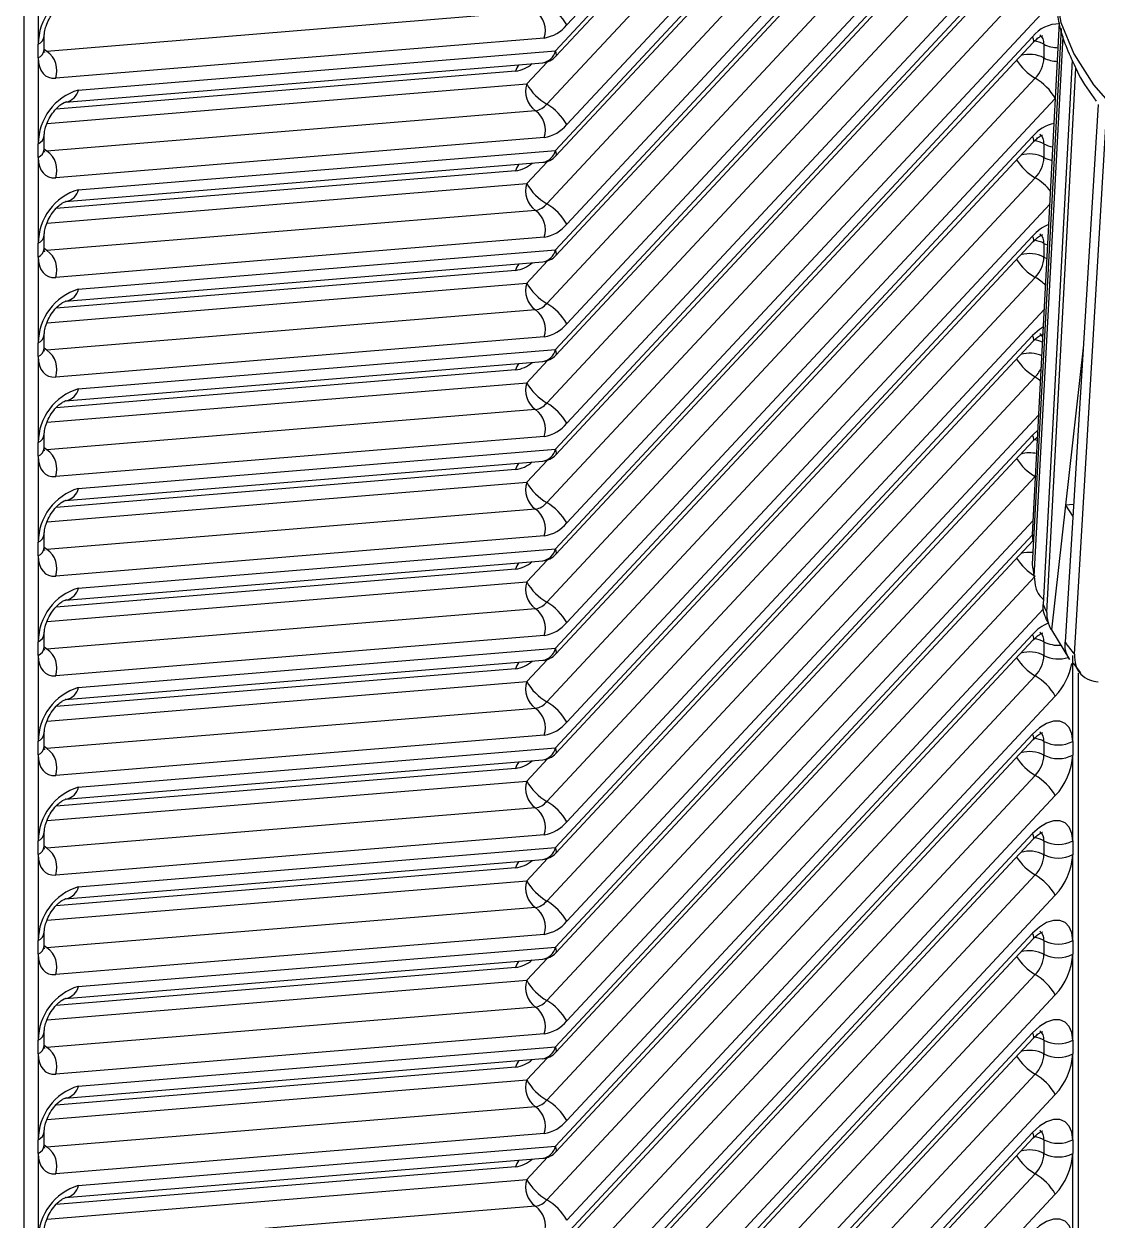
# Model space of a CAD drawing. Extents: x 75 to 2075, y 25 to 1460.
# Drawn here: x 1495.8 to 1561.8, y 977.1 to 1050.7 of the extents above; entities that cross this region are included whole.
import ezdxf

# ---------------------------------------------------------------- set-up
doc = ezdxf.new("R2010")
doc.units = 0
doc.header["$LTSCALE"] = 5
doc.linetypes.add('SLD-KATı', pattern=[0])
doc.layers.get('0').update_dxf_attribs({"linetype": 'CONTINUOUS'})

msp = doc.modelspace()

# ---------------------------------------------------------------- linework, layer by layer
at = {"color": 7, "linetype": 'SLD-KATı'}
for p, q in [((1495.762, 1144.369), (1495.762, 906.126)), ((1559.214, 1082.832), (1529.162, 1050.61)), ((1528.466, 1049.023), (1557.822, 1080.497)), ((1528.496, 1048.68), (1557.852, 1080.155)), ((1557.982, 1077.955), (1527.93, 1045.734)), ((1559.214, 1076.708), (1529.162, 1044.486)), ((1528.466, 1042.899), (1557.822, 1074.373)), ((1528.496, 1042.556), (1557.852, 1074.031)), ((1557.982, 1071.831), (1527.93, 1039.61)), ((1559.214, 1070.584), (1529.162, 1038.362)), ((1528.466, 1036.775), (1557.822, 1068.249)), ((1528.496, 1036.432), (1557.852, 1067.907)), ((1557.982, 1065.707), (1527.93, 1033.486)), ((1559.214, 1064.46), (1529.162, 1032.238)), ((1528.466, 1030.65), (1557.822, 1062.125)), ((1528.496, 1030.308), (1557.852, 1061.783)), ((1557.982, 1059.583), (1527.93, 1027.362)), ((1559.214, 1058.335), (1529.162, 1026.114)), ((1528.466, 1024.526), (1557.822, 1056.001)), ((1528.496, 1024.184), (1557.852, 1055.659)), ((1496.646, 1054.712), (1496.646, 1049.429)), ((1557.982, 1053.459), (1527.93, 1021.237)), ((1559.214, 1052.211), (1529.162, 1019.99)), ((1527.234, 1051.456), (1497.182, 1048.98)), ((1559.57, 1050.388), (1557.8, 1017.453)), ((1557.817, 1019.269), (1559.477, 1050.758)), ((1497.012, 1049.098), (1497.012, 1049.94)), ((1527.77, 1049.806), (1497.718, 1047.33)), ((1528.466, 1018.402), (1557.822, 1049.877)), ((1557.92, 1016.702), (1559.693, 1049.894)), ((1496.646, 1048.588), (1496.646, 1049.429)), ((1499.11, 1046.604), (1528.466, 1049.023)), ((1528.496, 1018.06), (1557.852, 1049.535)), ((1557.844, 1049.527), (1557.852, 1049.535)), ((1558.518, 1049.423), (1558.518, 1048.582)), ((1496.646, 1048.588), (1496.646, 1043.305)), ((1498.329, 1045.868), (1527.685, 1048.287)), ((1560.258, 1048.438), (1558.47, 1014.971)), ((1558.697, 1014.478), (1560.481, 1047.945)), ((1557.982, 1047.335), (1527.93, 1015.113)), ((1559.214, 1046.087), (1529.162, 1013.866)), ((1527.234, 1045.332), (1497.182, 1042.856)), ((1498.361, 1045.872), (1498.329, 1045.868)), ((1561.862, 1045.708), (1559.812, 1012.652)), ((1560.387, 1011.916), (1562.373, 1045.068)), ((1497.012, 1042.974), (1497.012, 1043.815)), ((1527.77, 1043.682), (1497.718, 1041.206)), ((1528.466, 1012.278), (1557.822, 1043.753)), ((1496.646, 1042.464), (1496.646, 1043.305)), ((1528.496, 1011.936), (1557.852, 1043.411)), ((1557.844, 1043.403), (1557.852, 1043.411)), ((1558.518, 1043.299), (1558.518, 1042.458)), ((1496.646, 1042.464), (1496.646, 1037.181)), ((1499.11, 1040.48), (1528.466, 1042.899)), ((1498.329, 1039.744), (1527.685, 1042.163)), ((1557.982, 1041.211), (1527.93, 1008.989)), ((1498.361, 1039.748), (1498.329, 1039.744)), ((1527.234, 1039.208), (1497.182, 1036.732)), ((1496.646, 1036.34), (1496.646, 1037.181)), ((1497.012, 1036.85), (1497.012, 1037.691)), ((1527.77, 1037.558), (1497.718, 1035.082)), ((1528.466, 1006.154), (1557.822, 1037.629)), ((1528.496, 1005.812), (1557.852, 1037.287)), ((1557.844, 1037.279), (1557.852, 1037.287)), ((1558.518, 1037.175), (1558.518, 1036.334)), ((1496.646, 1036.34), (1496.646, 1031.057)), ((1499.11, 1034.356), (1528.466, 1036.775)), ((1498.329, 1033.62), (1527.685, 1036.039)), ((1557.982, 1035.087), (1527.93, 1002.865)), ((1498.361, 1033.624), (1498.329, 1033.62)), ((1527.234, 1033.084), (1497.182, 1030.608)), ((1497.012, 1030.726), (1497.012, 1031.567)), ((1527.77, 1031.434), (1497.718, 1028.958)), ((1528.466, 1000.03), (1557.822, 1031.505)), ((1496.646, 1030.216), (1496.646, 1031.057)), ((1499.11, 1028.232), (1528.466, 1030.65)), ((1528.496, 999.688), (1557.852, 1031.163)), ((1557.844, 1031.155), (1557.852, 1031.163)), ((1560.935, 1030.76), (1559.84, 1021.078)), ((1496.646, 1030.216), (1496.646, 1024.933)), ((1498.329, 1027.496), (1527.685, 1029.915)), ((1557.982, 1028.963), (1527.93, 996.741)), ((1498.361, 1027.5), (1498.329, 1027.496)), ((1527.234, 1026.96), (1497.182, 1024.484)), ((1497.012, 1024.602), (1497.012, 1025.443)), ((1527.77, 1025.31), (1497.718, 1022.834)), ((1528.466, 993.906), (1557.822, 1025.381)), ((1496.646, 1024.092), (1496.646, 1024.933)), ((1528.496, 993.564), (1557.852, 1025.039)), ((1557.844, 1025.031), (1557.852, 1025.039)), ((1557.852, 1025.039), (1558.07, 1025.244)), ((1496.646, 1024.092), (1496.646, 1018.809)), ((1499.11, 1022.108), (1528.466, 1024.526)), ((1498.329, 1021.372), (1527.685, 1023.791)), ((1557.982, 1022.839), (1527.93, 990.617)), ((1498.361, 1021.376), (1498.329, 1021.372)), ((1559.84, 1021.078), (1558.973, 1013.408)), ((1560.337, 1021.119), (1559.84, 1021.078)), ((1559.84, 1021.078), (1560.291, 1020.377)), ((1527.234, 1020.835), (1497.182, 1018.36)), ((1496.646, 1017.968), (1496.646, 1018.809)), ((1497.012, 1018.478), (1497.012, 1019.319)), ((1527.77, 1019.186), (1497.718, 1016.71)), ((1528.466, 987.782), (1557.822, 1019.257)), ((1528.496, 987.44), (1557.852, 1018.914)), ((1496.646, 1017.968), (1496.646, 1012.685)), ((1499.11, 1015.984), (1528.466, 1018.402)), ((1498.329, 1015.248), (1527.685, 1017.667)), ((1557.982, 1016.715), (1527.93, 984.493)), ((1498.361, 1015.252), (1498.329, 1015.248)), ((1527.234, 1014.711), (1497.182, 1012.235)), ((1497.012, 1012.354), (1497.012, 1013.195)), ((1527.77, 1013.062), (1497.718, 1010.586)), ((1528.466, 981.658), (1557.822, 1013.133)), ((1528.496, 981.316), (1557.852, 1012.79)), ((1557.844, 1012.783), (1557.852, 1012.79)), ((1558.973, 1013.408), (1560.079, 1011.598)), ((1496.646, 1011.844), (1496.646, 1012.685)), ((1499.11, 1009.86), (1528.466, 1012.278)), ((1558.518, 1012.679), (1558.518, 1011.838)), ((1496.646, 1011.844), (1496.646, 1006.561)), ((1498.329, 1009.124), (1527.685, 1011.543)), ((1560.286, 1006.555), (1560.286, 1011.838)), ((1560.307, 1011.359), (1560.76, 1010.762)), ((1557.982, 1010.59), (1527.93, 978.369)), ((1560.652, 944.012), (1560.652, 1010.76)), ((1498.361, 1009.128), (1498.329, 1009.124)), ((1559.214, 1009.343), (1529.162, 977.122)), ((1527.234, 1008.587), (1497.182, 1006.111)), ((1497.012, 1006.23), (1497.012, 1007.071)), ((1527.77, 1006.938), (1497.718, 1004.462)), ((1528.466, 975.534), (1557.822, 1007.009)), ((1496.646, 1005.72), (1496.646, 1006.561)), ((1528.496, 975.192), (1557.852, 1006.666)), ((1557.844, 1006.659), (1557.852, 1006.666)), ((1558.518, 1006.555), (1558.518, 1005.714)), ((1560.286, 1006.555), (1560.286, 1005.714)), ((1496.646, 1005.72), (1496.646, 1000.437)), ((1499.11, 1003.736), (1528.466, 1006.154)), ((1560.286, 1000.431), (1560.286, 1005.714)), ((1498.329, 1003), (1527.685, 1005.419)), ((1557.982, 1004.466), (1527.93, 972.245)), ((1498.361, 1003.003), (1498.329, 1003)), ((1559.214, 1003.219), (1529.162, 970.998)), ((1527.234, 1002.463), (1497.182, 999.987)), ((1496.646, 999.596), (1496.646, 1000.437)), ((1497.012, 1000.106), (1497.012, 1000.947)), ((1527.77, 1000.814), (1497.718, 998.338)), ((1528.466, 969.41), (1557.822, 1000.885)), ((1528.496, 969.068), (1557.852, 1000.542)), ((1557.844, 1000.535), (1557.852, 1000.542)), ((1558.518, 1000.431), (1558.518, 999.59)), ((1560.286, 1000.431), (1560.286, 999.59)), ((1496.646, 999.596), (1496.646, 994.313)), ((1499.11, 997.612), (1528.466, 1000.03)), ((1560.286, 994.307), (1560.286, 999.59)), ((1498.329, 996.876), (1527.685, 999.295)), ((1557.982, 998.342), (1527.93, 966.121)), ((1498.361, 996.879), (1498.329, 996.876)), ((1559.214, 997.095), (1529.162, 964.874)), ((1527.234, 996.339), (1497.182, 993.863)), ((1497.012, 993.982), (1497.012, 994.823)), ((1527.77, 994.69), (1497.718, 992.214)), ((1528.466, 963.286), (1557.822, 994.761)), ((1528.496, 962.944), (1557.852, 994.418)), ((1557.844, 994.411), (1557.852, 994.418)), ((1496.646, 993.472), (1496.646, 994.313)), ((1499.11, 991.488), (1528.466, 993.906)), ((1558.518, 994.307), (1558.518, 993.466)), ((1560.286, 994.307), (1560.286, 993.466)), ((1496.646, 993.472), (1496.646, 988.189)), ((1498.329, 990.752), (1527.685, 993.171)), ((1560.286, 988.183), (1560.286, 993.466)), ((1557.982, 992.218), (1527.93, 959.997)), ((1498.361, 990.755), (1498.329, 990.752)), ((1559.214, 990.971), (1529.162, 958.75)), ((1527.234, 990.215), (1497.182, 987.739)), ((1497.012, 987.858), (1497.012, 988.699)), ((1527.77, 988.566), (1497.718, 986.09)), ((1528.466, 957.162), (1557.822, 988.637)), ((1496.646, 987.348), (1496.646, 988.189)), ((1499.11, 985.363), (1528.466, 987.782)), ((1528.496, 956.819), (1557.852, 988.294)), ((1557.844, 988.287), (1557.852, 988.294)), ((1558.518, 988.183), (1558.518, 987.342)), ((1560.286, 988.183), (1560.286, 987.342)), ((1496.646, 987.348), (1496.646, 982.065)), ((1498.329, 984.628), (1527.685, 987.047)), ((1560.286, 982.059), (1560.286, 987.342)), ((1557.982, 986.094), (1527.93, 953.873)), ((1559.214, 984.847), (1529.162, 952.625)), ((1498.361, 984.631), (1498.329, 984.628)), ((1527.234, 984.091), (1497.182, 981.615)), ((1496.646, 981.224), (1496.646, 982.065)), ((1497.012, 981.734), (1497.012, 982.575)), ((1527.77, 982.442), (1497.718, 979.966)), ((1528.466, 951.038), (1557.822, 982.512)), ((1528.496, 950.695), (1557.852, 982.17)), ((1557.844, 982.163), (1557.852, 982.17)), ((1558.518, 982.059), (1558.518, 981.218)), ((1560.286, 982.059), (1560.286, 981.218)), ((1496.646, 981.224), (1496.646, 975.941)), ((1499.11, 979.239), (1528.466, 981.658)), ((1560.286, 975.935), (1560.286, 981.218)), ((1498.329, 978.504), (1527.685, 980.922)), ((1557.982, 979.97), (1527.93, 947.749)), ((1498.361, 978.507), (1498.329, 978.504)), ((1559.214, 978.723), (1529.162, 946.501)), ((1527.234, 977.967), (1497.182, 975.491))]:
    msp.add_line(p, q, dxfattribs=at)
at = {"color": 8, "linetype": 'SLD-KATı'}
for p, q in [((1526.698, 1046.981), (1527.97, 1048.345)), ((1526.002, 1047.765), (1497.743, 1045.437)), ((1497.185, 1044.55), (1526.698, 1046.981)), ((1526.698, 1040.857), (1527.97, 1042.22)), ((1526.002, 1041.641), (1497.743, 1039.313)), ((1497.185, 1038.425), (1526.698, 1040.857)), ((1558.89, 1039.615), (1529.162, 1007.742)), ((1558.518, 1036.334), (1558.699, 1036.248)), ((1526.698, 1034.733), (1527.97, 1036.096)), ((1526.002, 1035.517), (1497.743, 1033.188)), ((1497.185, 1032.301), (1526.698, 1034.733)), ((1558.548, 1033.124), (1529.162, 1001.618)), ((1526.698, 1028.609), (1527.97, 1029.972)), ((1526.002, 1029.393), (1497.743, 1027.064)), ((1497.185, 1026.177), (1526.698, 1028.609)), ((1558.205, 1026.633), (1529.162, 995.494)), ((1558.147, 1025.689), (1557.822, 1025.381)), ((1526.698, 1022.485), (1527.97, 1023.848)), ((1526.002, 1023.269), (1497.743, 1020.94)), ((1497.185, 1020.053), (1526.698, 1022.485)), ((1558.009, 1022.868), (1557.982, 1022.839)), ((1557.982, 1022.839), (1558.003, 1022.826)), ((1557.863, 1020.142), (1529.162, 989.37)), ((1526.698, 1016.361), (1527.97, 1017.724)), ((1526.002, 1017.145), (1497.743, 1014.816)), ((1497.185, 1013.929), (1526.698, 1016.361)), ((1558.497, 1014.698), (1529.162, 983.246)), ((1526.698, 1010.237), (1527.97, 1011.6)), ((1526.002, 1011.02), (1497.743, 1008.692)), ((1497.185, 1007.805), (1526.698, 1010.237)), ((1526.698, 1004.113), (1527.97, 1005.476)), ((1526.002, 1004.896), (1497.743, 1002.568)), ((1497.185, 1001.681), (1526.698, 1004.113)), ((1526.698, 997.989), (1527.97, 999.352)), ((1526.002, 998.772), (1497.743, 996.444)), ((1497.185, 995.557), (1526.698, 997.989)), ((1526.698, 991.865), (1527.97, 993.228)), ((1526.002, 992.648), (1497.743, 990.32)), ((1497.185, 989.433), (1526.698, 991.865)), ((1526.698, 985.741), (1527.97, 987.104)), ((1526.002, 986.524), (1497.743, 984.196)), ((1497.185, 983.309), (1526.698, 985.741)), ((1526.698, 979.616), (1527.97, 980.98)), ((1526.002, 980.4), (1497.743, 978.072)), ((1497.185, 977.185), (1526.698, 979.616))]:
    msp.add_line(p, q, dxfattribs=at)
at = {"color": 8, "linetype": 'SLD-KATı', "flags": 128}
for points in [[(1559.233, 1054.025), (1559.211, 1052.687), (1559.56, 1050.761), (1560.35, 1048.83), (1561.57, 1046.921), (1563.204, 1045.059), (1565.229, 1043.27), (1567.618, 1041.577), (1570.339, 1040.003), (1573.356, 1038.57), (1576.626, 1037.298), (1580.107, 1036.202), (1583.751, 1035.299), (1587.508, 1034.601), (1591.329, 1034.116), (1595.16, 1033.851), (1598.951, 1033.811), (1602.65, 1033.994), (1606.207, 1034.4), (1609.575, 1035.023), (1612.707, 1035.853), (1615.56, 1036.881)], [(1557.852, 1049.535), (1557.866, 1049.554), (1557.888, 1049.634), (1557.873, 1049.743), (1557.822, 1049.877)], [(1497.182, 1048.98), (1497.016, 1049.101), (1497.012, 1049.105)], [(1528.496, 1048.68), (1528.51, 1048.699), (1528.532, 1048.779), (1528.517, 1048.889), (1528.466, 1049.023)], [(1557.852, 1043.411), (1557.866, 1043.429), (1557.888, 1043.51), (1557.873, 1043.619), (1557.822, 1043.753)], [(1497.182, 1042.856), (1497.016, 1042.977), (1497.012, 1042.981)], [(1528.496, 1042.556), (1528.51, 1042.575), (1528.532, 1042.655), (1528.517, 1042.765), (1528.466, 1042.899)], [(1557.852, 1037.287), (1557.866, 1037.305), (1557.888, 1037.386), (1557.873, 1037.495), (1557.822, 1037.629)], [(1558.518, 1037.175), (1558.707, 1037.085), (1558.743, 1037.072)], [(1497.182, 1036.732), (1497.016, 1036.853), (1497.012, 1036.857)], [(1528.496, 1036.432), (1528.51, 1036.451), (1528.532, 1036.531), (1528.517, 1036.64), (1528.466, 1036.775)], [(1558.491, 1032.056), (1558.24, 1031.886), (1557.822, 1031.505)], [(1557.852, 1031.163), (1557.866, 1031.181), (1557.888, 1031.262), (1557.873, 1031.371), (1557.822, 1031.505)], [(1497.182, 1030.608), (1497.016, 1030.729), (1497.012, 1030.733)], [(1528.496, 1030.308), (1528.51, 1030.327), (1528.532, 1030.407), (1528.517, 1030.516), (1528.466, 1030.65)], [(1557.982, 1028.963), (1558.161, 1028.849), (1558.315, 1028.736)], [(1557.852, 1025.039), (1557.866, 1025.057), (1557.888, 1025.138), (1557.873, 1025.247), (1557.822, 1025.381)], [(1497.182, 1024.484), (1497.016, 1024.605), (1497.012, 1024.608)], [(1557.927, 1025.118), (1558.112, 1025.083), (1558.124, 1025.081)], [(1528.496, 1024.184), (1528.51, 1024.203), (1528.532, 1024.283), (1528.517, 1024.392), (1528.466, 1024.526)], [(1497.182, 1018.36), (1497.016, 1018.481), (1497.012, 1018.484)], [(1528.496, 1018.06), (1528.51, 1018.079), (1528.532, 1018.159), (1528.517, 1018.268), (1528.466, 1018.402)], [(1557.852, 1012.79), (1557.866, 1012.809), (1557.888, 1012.889), (1557.873, 1012.999), (1557.822, 1013.133)], [(1497.182, 1012.235), (1497.016, 1012.357), (1497.012, 1012.36)], [(1528.496, 1011.936), (1528.51, 1011.955), (1528.532, 1012.035), (1528.517, 1012.144), (1528.466, 1012.278)], [(1557.852, 1006.666), (1557.866, 1006.685), (1557.888, 1006.765), (1557.873, 1006.875), (1557.822, 1007.009)], [(1497.182, 1006.111), (1497.016, 1006.233), (1497.012, 1006.236)], [(1528.496, 1005.812), (1528.51, 1005.831), (1528.532, 1005.911), (1528.517, 1006.02), (1528.466, 1006.154)], [(1557.852, 1000.542), (1557.866, 1000.561), (1557.888, 1000.641), (1557.873, 1000.751), (1557.822, 1000.885)], [(1497.182, 999.987), (1497.016, 1000.109), (1497.012, 1000.112)], [(1528.496, 999.688), (1528.51, 999.707), (1528.532, 999.787), (1528.517, 999.896), (1528.466, 1000.03)], [(1557.852, 994.418), (1557.866, 994.437), (1557.888, 994.517), (1557.873, 994.627), (1557.822, 994.761)], [(1497.182, 993.863), (1497.016, 993.985), (1497.012, 993.988)], [(1528.496, 993.564), (1528.51, 993.583), (1528.532, 993.663), (1528.517, 993.772), (1528.466, 993.906)], [(1557.852, 988.294), (1557.866, 988.313), (1557.888, 988.393), (1557.873, 988.503), (1557.822, 988.637)], [(1497.182, 987.739), (1497.016, 987.861), (1497.012, 987.864)], [(1528.496, 987.44), (1528.51, 987.459), (1528.532, 987.539), (1528.517, 987.648), (1528.466, 987.782)], [(1557.852, 982.17), (1557.866, 982.189), (1557.888, 982.269), (1557.873, 982.378), (1557.822, 982.512)], [(1497.182, 981.615), (1497.016, 981.737), (1497.012, 981.74)], [(1528.496, 981.316), (1528.51, 981.334), (1528.532, 981.415), (1528.517, 981.524), (1528.466, 981.658)]]:
    msp.add_lwpolyline(points, dxfattribs=at)
at = {"color": 7, "linetype": 'SLD-KATı', "flags": 128}
for points in [[(1496.646, 1048.588), (1496.665, 1048.303), (1496.721, 1048.045), (1496.812, 1047.82), (1496.938, 1047.633), (1497.095, 1047.488), (1497.28, 1047.388), (1497.489, 1047.335), (1497.718, 1047.33)], [(1496.646, 1042.464), (1496.665, 1042.178), (1496.721, 1041.921), (1496.812, 1041.696), (1496.938, 1041.509), (1497.095, 1041.364), (1497.28, 1041.264), (1497.489, 1041.211), (1497.718, 1041.206)], [(1496.646, 1036.34), (1496.665, 1036.054), (1496.721, 1035.796), (1496.812, 1035.572), (1496.938, 1035.385), (1497.095, 1035.24), (1497.28, 1035.14), (1497.489, 1035.087), (1497.718, 1035.082)], [(1496.646, 1030.216), (1496.665, 1029.93), (1496.721, 1029.672), (1496.812, 1029.448), (1496.938, 1029.261), (1497.095, 1029.116), (1497.28, 1029.016), (1497.489, 1028.963), (1497.718, 1028.958)], [(1496.646, 1024.092), (1496.665, 1023.806), (1496.721, 1023.548), (1496.812, 1023.324), (1496.938, 1023.137), (1497.095, 1022.992), (1497.28, 1022.892), (1497.489, 1022.839), (1497.718, 1022.834)], [(1496.646, 1017.968), (1496.665, 1017.682), (1496.721, 1017.424), (1496.812, 1017.2), (1496.938, 1017.013), (1497.095, 1016.868), (1497.28, 1016.768), (1497.489, 1016.715), (1497.718, 1016.71)], [(1496.646, 1011.844), (1496.665, 1011.558), (1496.721, 1011.3), (1496.812, 1011.075), (1496.938, 1010.889), (1497.095, 1010.744), (1497.28, 1010.644), (1497.489, 1010.591), (1497.718, 1010.586)], [(1560.286, 1006.555), (1560.232, 1007.023), (1560.074, 1007.401), (1559.822, 1007.665), (1559.491, 1007.8), (1559.101, 1007.798), (1558.675, 1007.658), (1558.24, 1007.39), (1557.822, 1007.009)], [(1496.646, 1005.72), (1496.665, 1005.434), (1496.721, 1005.176), (1496.812, 1004.951), (1496.938, 1004.765), (1497.095, 1004.62), (1497.28, 1004.52), (1497.489, 1004.467), (1497.718, 1004.462)], [(1560.286, 1000.431), (1560.232, 1000.899), (1560.074, 1001.277), (1559.822, 1001.541), (1559.491, 1001.676), (1559.101, 1001.674), (1558.675, 1001.534), (1558.24, 1001.266), (1557.822, 1000.885)], [(1496.646, 999.596), (1496.665, 999.31), (1496.721, 999.052), (1496.812, 998.827), (1496.938, 998.641), (1497.095, 998.496), (1497.28, 998.396), (1497.489, 998.343), (1497.718, 998.338)], [(1560.286, 994.307), (1560.232, 994.775), (1560.074, 995.153), (1559.822, 995.417), (1559.491, 995.552), (1559.101, 995.55), (1558.675, 995.41), (1558.24, 995.142), (1557.822, 994.761)], [(1496.646, 993.472), (1496.665, 993.186), (1496.721, 992.928), (1496.812, 992.703), (1496.938, 992.516), (1497.095, 992.372), (1497.28, 992.272), (1497.489, 992.219), (1497.718, 992.214)], [(1560.286, 988.183), (1560.232, 988.651), (1560.074, 989.029), (1559.822, 989.293), (1559.491, 989.428), (1559.101, 989.426), (1558.675, 989.286), (1558.24, 989.018), (1557.822, 988.637)], [(1496.646, 987.348), (1496.665, 987.062), (1496.721, 986.804), (1496.812, 986.579), (1496.938, 986.392), (1497.095, 986.247), (1497.28, 986.147), (1497.489, 986.095), (1497.718, 986.09)], [(1560.286, 982.059), (1560.232, 982.527), (1560.074, 982.904), (1559.822, 983.169), (1559.491, 983.304), (1559.101, 983.302), (1558.675, 983.162), (1558.24, 982.894), (1557.822, 982.512)], [(1496.646, 981.224), (1496.665, 980.938), (1496.721, 980.68), (1496.812, 980.455), (1496.938, 980.268), (1497.095, 980.123), (1497.28, 980.023), (1497.489, 979.97), (1497.718, 979.966)], [(1560.286, 975.935), (1560.232, 976.403), (1560.074, 976.78), (1559.822, 977.045), (1559.491, 977.18), (1559.101, 977.178), (1558.675, 977.038), (1558.24, 976.77), (1557.822, 976.388)]]:
    msp.add_lwpolyline(points, dxfattribs=at)
at = {"color": 7, "linetype": 'SLD-KATı'}
for centre, radius, start, end in [((1500.099, 1049.42), 3.453, 106.63679, 179.84564), ((1526.215, 1048.932), 3.392, 29.66643, 59.62449), ((1526.39, 1050.27), 1.456, 341.43504, 54.5512), ((1527.383, 1052.084), 2.311, 279.63258, 320.36204), ((1496.338, 1047.794), 1.456, 341.43504, 54.5512), ((1527.582, 1049.533), 1.25, 274.70992, 316.99514), ((1556.574, 1048.678), 1.947, 316.35189, 357.16539), ((1528.078, 1046.518), 1.456, 161.43504, 234.5512), ((1529.645, 1048.66), 3.392, 209.66643, 239.62449), ((1556.267, 1044.409), 3.392, 29.66643, 59.62449), ((1500.099, 1043.296), 3.453, 106.63679, 179.84564), ((1527.041, 1046.471), 1.155, 279.63258, 320.36204), ((1526.39, 1044.146), 1.456, 341.43504, 54.5512), ((1526.215, 1042.808), 3.392, 29.66643, 59.62449), ((1527.383, 1045.96), 2.311, 279.63258, 320.36204), ((1496.338, 1041.67), 1.456, 341.43504, 54.5512), ((1527.582, 1043.409), 1.25, 274.70992, 316.99514), ((1556.574, 1042.554), 1.947, 316.35189, 357.16539), ((1528.078, 1040.394), 1.456, 161.43504, 234.5512), ((1529.645, 1042.536), 3.392, 209.66643, 239.62449), ((1500.099, 1037.172), 3.453, 106.63679, 179.84564), ((1527.041, 1040.347), 1.155, 279.63258, 320.36204), ((1526.215, 1036.684), 3.392, 29.66643, 59.62449), ((1526.39, 1038.022), 1.456, 341.43504, 54.5512), ((1527.383, 1039.836), 2.311, 279.63258, 320.36204), ((1496.338, 1035.546), 1.456, 341.43504, 54.5512), ((1527.582, 1037.285), 1.25, 274.70992, 316.99514), ((1556.574, 1036.43), 1.947, 316.35189, 357.16539), ((1500.099, 1031.048), 3.453, 106.63679, 179.84564), ((1528.078, 1034.269), 1.456, 161.43504, 234.5512), ((1529.645, 1036.412), 3.392, 209.66643, 239.62449), ((1527.041, 1034.223), 1.155, 279.63258, 320.36204), ((1526.215, 1030.559), 3.392, 29.66643, 59.62449), ((1526.39, 1031.898), 1.456, 341.43504, 54.5512), ((1527.383, 1033.712), 2.311, 279.63258, 320.36204), ((1496.338, 1029.422), 1.456, 341.43504, 54.5512), ((1527.582, 1031.161), 1.25, 274.70992, 316.99514), ((1528.078, 1028.145), 1.456, 161.43504, 234.5512), ((1529.645, 1030.288), 3.392, 209.66643, 239.62449), ((1500.099, 1024.924), 3.453, 106.63679, 179.84564), ((1527.041, 1028.099), 1.155, 279.63258, 320.36204), ((1526.39, 1025.774), 1.456, 341.43504, 54.5512), ((1526.215, 1024.435), 3.392, 29.66643, 59.62449), ((1527.383, 1027.588), 2.311, 279.63258, 320.36204), ((1496.338, 1023.298), 1.456, 341.43504, 54.5512), ((1527.582, 1025.037), 1.25, 274.70992, 316.99514), ((1528.078, 1022.021), 1.456, 161.43504, 234.5512), ((1529.645, 1024.164), 3.392, 209.66643, 239.62449), ((1500.099, 1018.8), 3.453, 106.63679, 179.84564), ((1527.041, 1021.974), 1.155, 279.63258, 320.36204), ((1526.215, 1018.311), 3.392, 29.66643, 59.62449), ((1526.39, 1019.65), 1.456, 341.43504, 54.5512), ((1527.383, 1021.464), 2.311, 279.63258, 320.36204), ((1496.338, 1017.174), 1.456, 341.43504, 54.5512), ((1527.582, 1018.913), 1.25, 274.70992, 316.99514), ((1565.81, 1018.344), 8.06, 186.3433, 191.75731), ((1500.099, 1012.676), 3.453, 106.63679, 179.84564), ((1528.078, 1015.897), 1.456, 161.43504, 234.5512), ((1529.645, 1018.04), 3.392, 209.66643, 239.62449), ((1527.041, 1015.85), 1.155, 279.63258, 320.36204), ((1526.215, 1012.187), 3.392, 29.66643, 59.62449), ((1526.39, 1013.525), 1.456, 341.43504, 54.5512), ((1568.04, 1019.074), 10.412, 203.20172, 206.19287), ((1527.383, 1015.34), 2.311, 279.63258, 320.36204), ((1496.338, 1011.05), 1.456, 341.43504, 54.5512), ((1571.824, 1021.448), 14.888, 216.21404, 219.81), ((1527.582, 1012.789), 1.25, 274.70992, 316.99514), ((1556.574, 1011.934), 1.947, 316.35189, 357.16539), ((1556.267, 1007.664), 3.392, 29.66643, 59.62449), ((1500.099, 1006.552), 3.453, 106.63679, 179.84564), ((1528.078, 1009.773), 1.456, 161.43504, 234.5512), ((1529.645, 1011.915), 3.392, 209.66643, 239.62449), ((1527.041, 1009.726), 1.155, 279.63258, 320.36204), ((1526.39, 1007.401), 1.456, 341.43504, 54.5512), ((1526.215, 1006.063), 3.392, 29.66643, 59.62449), ((1527.383, 1009.216), 2.311, 279.63258, 320.36204), ((1559.402, 1008.261), 1.921, 242.60967, 297.39033), ((1496.338, 1004.925), 1.456, 341.43504, 54.5512), ((1527.582, 1006.664), 1.25, 274.70992, 316.99514), ((1556.574, 1005.81), 1.947, 316.35189, 357.16539), ((1559.402, 1007.42), 1.921, 242.60967, 297.39033), ((1556.397, 1005.906), 3.893, 316.35189, 357.16539), ((1528.078, 1003.649), 1.456, 161.43504, 234.5512), ((1529.645, 1005.791), 3.392, 209.66643, 239.62449), ((1556.267, 1001.54), 3.392, 29.66643, 59.62449), ((1500.099, 1000.428), 3.453, 106.63679, 179.84564), ((1527.041, 1003.602), 1.155, 279.63258, 320.36204), ((1526.215, 999.939), 3.392, 29.66643, 59.62449), ((1526.39, 1001.277), 1.456, 341.43504, 54.5512), ((1527.383, 1003.092), 2.311, 279.63258, 320.36204), ((1559.402, 1002.137), 1.921, 242.60967, 297.39033), ((1496.338, 998.801), 1.456, 341.43504, 54.5512), ((1527.582, 1000.54), 1.25, 274.70992, 316.99514), ((1556.574, 999.686), 1.947, 316.35189, 357.16539), ((1559.402, 1001.296), 1.921, 242.60967, 297.39033), ((1556.397, 999.782), 3.893, 316.35189, 357.16539), ((1556.267, 995.416), 3.392, 29.66643, 59.62449), ((1500.099, 994.303), 3.453, 106.63679, 179.84564), ((1528.078, 997.525), 1.456, 161.43504, 234.5512), ((1529.645, 999.667), 3.392, 209.66643, 239.62449), ((1527.041, 997.478), 1.155, 279.63258, 320.36204), ((1526.215, 993.815), 3.392, 29.66643, 59.62449), ((1526.39, 995.153), 1.456, 341.43504, 54.5512), ((1527.383, 996.968), 2.311, 279.63258, 320.36204), ((1496.338, 992.677), 1.456, 341.43504, 54.5512), ((1559.402, 996.013), 1.921, 242.60967, 297.39033), ((1527.582, 994.416), 1.25, 274.70992, 316.99514), ((1556.574, 993.562), 1.947, 316.35189, 357.16539), ((1559.402, 995.172), 1.921, 242.60967, 297.39033), ((1556.397, 993.658), 3.893, 316.35189, 357.16539), ((1556.267, 989.292), 3.392, 29.66643, 59.62449), ((1500.099, 988.179), 3.453, 106.63679, 179.84564), ((1528.078, 991.401), 1.456, 161.43504, 234.5512), ((1529.645, 993.543), 3.392, 209.66643, 239.62449), ((1527.041, 991.354), 1.155, 279.63258, 320.36204), ((1526.39, 989.029), 1.456, 341.43504, 54.5512), ((1526.215, 987.691), 3.392, 29.66643, 59.62449), ((1527.383, 990.844), 2.311, 279.63258, 320.36204), ((1559.402, 989.889), 1.921, 242.60967, 297.39033), ((1496.338, 986.553), 1.456, 341.43504, 54.5512), ((1527.582, 988.292), 1.25, 274.70992, 316.99514), ((1556.574, 987.438), 1.947, 316.35189, 357.16539), ((1559.402, 989.048), 1.921, 242.60967, 297.39033), ((1556.397, 987.534), 3.893, 316.35189, 357.16539), ((1528.078, 985.277), 1.456, 161.43504, 234.5512), ((1529.645, 987.419), 3.392, 209.66643, 239.62449), ((1556.267, 983.168), 3.392, 29.66643, 59.62449), ((1500.099, 982.055), 3.453, 106.63679, 179.84564), ((1527.041, 985.23), 1.155, 279.63258, 320.36204), ((1526.215, 981.567), 3.392, 29.66643, 59.62449), ((1526.39, 982.905), 1.456, 341.43504, 54.5512), ((1527.383, 984.72), 2.311, 279.63258, 320.36204), ((1559.402, 983.765), 1.921, 242.60967, 297.39033), ((1496.338, 980.429), 1.456, 341.43504, 54.5512), ((1527.582, 982.168), 1.25, 274.70992, 316.99514), ((1556.574, 981.314), 1.947, 316.35189, 357.16539), ((1559.402, 982.923), 1.921, 242.60967, 297.39033), ((1556.397, 981.41), 3.893, 316.35189, 357.16539), ((1556.267, 977.044), 3.392, 29.66643, 59.62449), ((1500.099, 975.931), 3.453, 106.63679, 179.84564), ((1528.078, 979.153), 1.456, 161.43504, 234.5512), ((1529.645, 981.295), 3.392, 209.66643, 239.62449), ((1527.041, 979.106), 1.155, 279.63258, 320.36204), ((1526.215, 975.443), 3.392, 29.66643, 59.62449), ((1526.39, 976.781), 1.456, 341.43504, 54.5512)]:
    msp.add_arc(centre, radius, start, end, dxfattribs=at)
at = {"color": 8, "linetype": 'SLD-KATı'}
for centre, radius, start, end in [((1559.422, 1048.658), 2.012, 88.09544, 142.71403), ((1496.386, 1050.003), 0.629, 294.39568, 354.06434), ((1557.721, 1047.969), 1.658, 61.26972, 82.85223), ((1557.919, 1049.497), 0.604, 352.99574, 55.76903), ((1496.387, 1049.161), 0.629, 294.37466, 354.3052), ((1527.539, 1049.225), 0.949, 278.8405, 347.70636), ((1559.365, 1051.013), 1.802, 241.95295, 270.95683), ((1525.732, 1049.732), 1.986, 277.80903, 310.99923), ((1527.17, 1047.424), 1.216, 142.47611, 163.73984), ((1559.809, 1050.399), 3.567, 213.33503, 239.18867), ((1557.629, 1046.86), 1.938, 62.6955, 106.01381), ((1559.36, 1050.16), 1.789, 241.90447, 269.67284), ((1498.177, 1046.81), 0.956, 281.10753, 347.56451), ((1559.579, 1042.33), 2.261, 100.92736, 140.99431), ((1496.386, 1043.878), 0.629, 294.39568, 354.06434), ((1557.919, 1043.373), 0.604, 352.99574, 55.76903), ((1496.387, 1043.037), 0.629, 294.37466, 354.3052), ((1557.721, 1041.845), 1.658, 61.26972, 82.85223), ((1559.309, 1044.739), 1.643, 241.2185, 261.65597), ((1527.539, 1043.101), 0.949, 278.8405, 347.70636), ((1559.809, 1044.274), 3.567, 213.33503, 239.18867), ((1557.629, 1040.736), 1.938, 62.6955, 106.01381), ((1559.302, 1043.881), 1.625, 241.15694, 260.27115), ((1525.732, 1043.608), 1.986, 277.80903, 310.99923), ((1527.17, 1041.3), 1.216, 142.47611, 163.73984), ((1556.059, 1038.031), 3.716, 39.16719, 58.83311), ((1498.177, 1040.686), 0.956, 281.10753, 347.56451), ((1559.81, 1035.893), 2.64, 111.89005, 138.89088), ((1496.386, 1037.754), 0.629, 294.39568, 354.06434), ((1557.721, 1035.721), 1.658, 61.26972, 82.85223), ((1557.919, 1037.249), 0.604, 352.99574, 55.76903), ((1496.387, 1036.913), 0.629, 294.37466, 354.3052), ((1527.539, 1036.977), 0.949, 278.8405, 347.70636), ((1557.629, 1034.612), 1.938, 62.6955, 106.01381), ((1525.732, 1037.484), 1.986, 277.80903, 310.99923), ((1527.17, 1035.176), 1.216, 142.47611, 163.73984), ((1559.809, 1038.15), 3.567, 213.33503, 239.18867), ((1556.155, 1032.043), 3.55, 45.8349, 59.01993), ((1498.177, 1034.562), 0.956, 281.10753, 347.56451), ((1496.386, 1031.63), 0.629, 294.39568, 354.06434), ((1557.711, 1029.551), 1.705, 64.37788, 82.70637), ((1558.015, 1031.217), 0.474, 21.36332, 59.12102), ((1496.387, 1030.789), 0.629, 294.37466, 354.3052), ((1527.539, 1030.852), 0.949, 278.8405, 347.70636), ((1525.732, 1031.36), 1.986, 277.80903, 310.99923), ((1527.17, 1029.052), 1.216, 142.47611, 163.73984), ((1559.809, 1032.026), 3.567, 213.33503, 239.18867), ((1557.632, 1028.441), 1.983, 66.97964, 105.70484), ((1556.431, 1030.395), 2.111, 317.27951, 337.0077), ((1498.177, 1028.438), 0.956, 281.10753, 347.56451), ((1496.386, 1025.506), 0.629, 294.39568, 354.06434), ((1496.387, 1024.665), 0.629, 294.37466, 354.3052), ((1527.539, 1024.728), 0.949, 278.8405, 347.70636), ((1559.809, 1025.902), 3.567, 213.33503, 239.18867), ((1557.635, 1022.217), 2.081, 77.58719, 105.04749), ((1525.732, 1025.236), 1.986, 277.80903, 310.99923), ((1527.17, 1022.928), 1.216, 142.47611, 163.73984), ((1498.177, 1022.314), 0.956, 281.10753, 347.56451), ((1496.386, 1019.382), 0.629, 294.39568, 354.06434), ((1496.387, 1018.541), 0.629, 294.37466, 354.3052), ((1527.539, 1018.604), 0.949, 278.8405, 347.70636), ((1557.633, 1016.104), 2.07, 84.19341, 105.07157), ((1525.732, 1019.112), 1.986, 277.80903, 310.99923), ((1527.17, 1016.804), 1.216, 142.47611, 163.73984), ((1559.809, 1019.778), 3.567, 213.33503, 239.18867), ((1498.177, 1016.19), 0.956, 281.10753, 347.56451), ((1559.827, 1011.378), 2.664, 112.83965, 138.80595), ((1496.386, 1013.258), 0.629, 294.39568, 354.06434), ((1557.721, 1011.225), 1.658, 61.26972, 82.85223), ((1557.919, 1012.753), 0.604, 352.99574, 55.76903), ((1496.387, 1012.416), 0.629, 294.37466, 354.3052), ((1527.539, 1012.48), 0.949, 278.8405, 347.70636), ((1557.629, 1010.116), 1.938, 62.6955, 106.01381), ((1559.388, 1014.35), 1.884, 242.48419, 274.68078), ((1525.732, 1012.988), 1.986, 277.80903, 310.99923), ((1527.17, 1010.68), 1.216, 142.47611, 163.73984), ((1559.809, 1013.654), 3.567, 213.33503, 239.18867), ((1559.41, 1013.591), 1.967, 243.02832, 287.75817), ((1556.247, 1012.125), 4.067, 316.845, 349.06566), ((1498.177, 1010.066), 0.956, 281.10753, 347.56451), ((1496.386, 1007.134), 0.629, 294.39568, 354.06434), ((1557.919, 1006.629), 0.604, 352.99574, 55.76903), ((1496.387, 1006.292), 0.629, 294.37466, 354.3052), ((1557.721, 1005.101), 1.658, 61.26972, 82.85223), ((1527.539, 1006.356), 0.949, 278.8405, 347.70636), ((1559.809, 1007.53), 3.567, 213.33503, 239.18867), ((1557.629, 1003.992), 1.938, 62.6955, 106.01381), ((1525.732, 1006.864), 1.986, 277.80903, 310.99923), ((1527.17, 1004.556), 1.216, 142.47611, 163.73984), ((1498.177, 1003.941), 0.956, 281.10753, 347.56451), ((1496.386, 1001.01), 0.629, 294.39568, 354.06434), ((1557.721, 998.977), 1.658, 61.26972, 82.85223), ((1557.919, 1000.504), 0.604, 352.99574, 55.76903), ((1496.387, 1000.168), 0.629, 294.37466, 354.3052), ((1527.539, 1000.232), 0.949, 278.8405, 347.70636), ((1557.629, 997.868), 1.938, 62.6955, 106.01381), ((1525.732, 1000.74), 1.986, 277.80903, 310.99923), ((1527.17, 998.432), 1.216, 142.47611, 163.73984), ((1559.809, 1001.406), 3.567, 213.33503, 239.18867), ((1498.177, 997.817), 0.956, 281.10753, 347.56451), ((1496.386, 994.886), 0.629, 294.39568, 354.06434), ((1557.721, 992.853), 1.658, 61.26972, 82.85223), ((1557.919, 994.38), 0.604, 352.99574, 55.76903), ((1496.387, 994.044), 0.629, 294.37466, 354.3052), ((1527.539, 994.108), 0.949, 278.8405, 347.70636), ((1557.629, 991.744), 1.938, 62.6955, 106.01381), ((1525.732, 994.616), 1.986, 277.80903, 310.99923), ((1527.17, 992.308), 1.216, 142.47611, 163.73984), ((1559.809, 995.282), 3.567, 213.33503, 239.18867), ((1498.177, 991.693), 0.956, 281.10753, 347.56451), ((1496.386, 988.762), 0.629, 294.39568, 354.06434), ((1557.919, 988.256), 0.604, 352.99574, 55.76903), ((1496.387, 987.92), 0.629, 294.37466, 354.3052), ((1527.539, 987.984), 0.949, 278.8405, 347.70636), ((1557.721, 986.729), 1.658, 61.26972, 82.85223), ((1559.809, 989.158), 3.567, 213.33503, 239.18867), ((1557.629, 985.62), 1.938, 62.6955, 106.01381), ((1525.732, 988.492), 1.986, 277.80903, 310.99923), ((1527.17, 986.184), 1.216, 142.47611, 163.73984), ((1498.177, 985.569), 0.956, 281.10753, 347.56451), ((1557.919, 982.132), 0.604, 352.99574, 55.76903), ((1496.386, 982.638), 0.629, 294.39568, 354.06434), ((1557.721, 980.605), 1.658, 61.26972, 82.85223), ((1496.387, 981.796), 0.629, 294.37466, 354.3052), ((1527.539, 981.86), 0.949, 278.8405, 347.70636), ((1557.629, 979.496), 1.938, 62.6955, 106.01381), ((1525.732, 982.368), 1.986, 277.80903, 310.99923), ((1527.17, 980.06), 1.216, 142.47611, 163.73984), ((1559.809, 983.034), 3.567, 213.33503, 239.18867), ((1498.177, 979.445), 0.956, 281.10753, 347.56451)]:
    msp.add_arc(centre, radius, start, end, dxfattribs=at)
at = {"color": 7, "linetype": 'SLD-KATı'}
for points, knots in [([(1559.271, 1053.995), (1559.24, 1053.813), (1559.102, 1052.979), (1559.264, 1051.459), (1559.652, 1049.689), (1560.168, 1048.622), (1560.38, 1048.184)], [0, 0, 0, 0, 0.094029, 0.429448, 0.76544, 1, 1, 1, 1]), ([(1497.012, 1049.94), (1497.016, 1050.014), (1497.024, 1050.18), (1497.117, 1050.551), (1497.307, 1050.986), (1497.586, 1051.416), (1497.894, 1051.741), (1498.151, 1051.927), (1498.309, 1051.991), (1498.32, 1051.991), (1498.324, 1051.991)], [0, 0, 0, 0, 0.1033571, 0.232078, 0.3735214, 0.5233454, 0.6732256, 0.796361, 0.9121292, 1, 1, 1, 1]), ([(1557.852, 1049.535), (1557.926, 1049.608), (1558.086, 1049.766), (1558.306, 1049.909), (1558.438, 1049.946), (1558.421, 1049.945), (1558.416, 1049.945)], [0, 0, 0, 0, 0.258327, 0.557109, 0.876937, 1, 1, 1, 1]), ([(1497.025, 1048.927), (1497.028, 1048.921), (1497.046, 1048.897), (1497.014, 1048.977), (1497.013, 1049.073), (1497.012, 1049.098)], [0, 0, 0, 0, 0.175101, 0.778072, 1, 1, 1, 1]), ([(1560.38, 1048.184), (1560.466, 1047.979), (1560.796, 1047.195), (1561.332, 1046.461), (1561.729, 1045.918)], [0, 0, 0, 0, 0.260357, 1, 1, 1, 1]), ([(1497.012, 1043.815), (1497.016, 1043.89), (1497.024, 1044.056), (1497.117, 1044.427), (1497.307, 1044.862), (1497.586, 1045.291), (1497.894, 1045.617), (1498.151, 1045.803), (1498.309, 1045.867), (1498.32, 1045.867), (1498.324, 1045.867)], [0, 0, 0, 0, 0.103357, 0.232078, 0.373521, 0.523345, 0.673226, 0.796361, 0.912129, 1, 1, 1, 1]), ([(1557.852, 1043.411), (1557.926, 1043.484), (1558.086, 1043.642), (1558.306, 1043.785), (1558.438, 1043.822), (1558.421, 1043.821), (1558.416, 1043.821)], [0, 0, 0, 0, 0.258327, 0.557109, 0.876937, 1, 1, 1, 1]), ([(1497.025, 1042.802), (1497.028, 1042.797), (1497.046, 1042.773), (1497.014, 1042.853), (1497.013, 1042.949), (1497.012, 1042.974)], [0, 0, 0, 0, 0.175101, 0.778072, 1, 1, 1, 1]), ([(1497.012, 1037.691), (1497.016, 1037.766), (1497.024, 1037.932), (1497.117, 1038.302), (1497.307, 1038.738), (1497.586, 1039.167), (1497.894, 1039.493), (1498.151, 1039.679), (1498.309, 1039.742), (1498.32, 1039.743), (1498.324, 1039.743)], [0, 0, 0, 0, 0.103357, 0.232078, 0.373521, 0.523345, 0.673226, 0.796361, 0.912129, 1, 1, 1, 1]), ([(1557.852, 1037.287), (1557.926, 1037.36), (1558.086, 1037.518), (1558.306, 1037.661), (1558.438, 1037.698), (1558.421, 1037.697), (1558.416, 1037.696)], [0, 0, 0, 0, 0.258327, 0.557109, 0.876937, 1, 1, 1, 1]), ([(1497.025, 1036.678), (1497.028, 1036.673), (1497.046, 1036.649), (1497.014, 1036.729), (1497.013, 1036.825), (1497.012, 1036.85)], [0, 0, 0, 0, 0.175101, 0.778072, 1, 1, 1, 1]), ([(1497.012, 1031.567), (1497.016, 1031.642), (1497.024, 1031.808), (1497.117, 1032.178), (1497.307, 1032.614), (1497.586, 1033.043), (1497.894, 1033.369), (1498.151, 1033.555), (1498.309, 1033.618), (1498.32, 1033.619), (1498.324, 1033.619)], [0, 0, 0, 0, 0.103357, 0.232078, 0.373521, 0.523345, 0.673226, 0.796361, 0.912129, 1, 1, 1, 1]), ([(1557.852, 1031.163), (1557.926, 1031.236), (1558.086, 1031.394), (1558.306, 1031.537), (1558.438, 1031.574), (1558.421, 1031.573), (1558.416, 1031.572)], [0, 0, 0, 0, 0.258327, 0.557109, 0.876937, 1, 1, 1, 1]), ([(1497.025, 1030.554), (1497.028, 1030.549), (1497.046, 1030.525), (1497.014, 1030.605), (1497.013, 1030.7), (1497.012, 1030.726)], [0, 0, 0, 0, 0.175101, 0.778072, 1, 1, 1, 1]), ([(1497.012, 1025.443), (1497.016, 1025.517), (1497.024, 1025.684), (1497.117, 1026.054), (1497.307, 1026.49), (1497.586, 1026.919), (1497.894, 1027.245), (1498.151, 1027.431), (1498.309, 1027.494), (1498.32, 1027.495), (1498.324, 1027.495)], [0, 0, 0, 0, 0.103357, 0.232078, 0.373521, 0.523345, 0.673226, 0.796361, 0.912129, 1, 1, 1, 1]), ([(1497.025, 1024.43), (1497.028, 1024.425), (1497.046, 1024.401), (1497.014, 1024.481), (1497.013, 1024.576), (1497.012, 1024.602)], [0, 0, 0, 0, 0.175101, 0.778072, 1, 1, 1, 1]), ([(1497.012, 1019.319), (1497.016, 1019.393), (1497.024, 1019.56), (1497.117, 1019.93), (1497.307, 1020.366), (1497.586, 1020.795), (1497.894, 1021.121), (1498.151, 1021.307), (1498.309, 1021.37), (1498.32, 1021.371), (1498.324, 1021.371)], [0, 0, 0, 0, 0.103357, 0.232078, 0.373521, 0.523345, 0.673226, 0.796361, 0.912129, 1, 1, 1, 1]), ([(1557.817, 1019.269), (1557.812, 1019.176), (1557.802, 1019.022), (1557.853, 1018.87), (1557.873, 1018.81)], [0, 0, 0, 0, 0.60486, 1, 1, 1, 1]), ([(1497.025, 1018.306), (1497.028, 1018.301), (1497.046, 1018.277), (1497.014, 1018.356), (1497.013, 1018.452), (1497.012, 1018.478)], [0, 0, 0, 0, 0.175101, 0.778072, 1, 1, 1, 1]), ([(1557.92, 1016.702), (1557.938, 1016.463), (1557.973, 1015.987), (1558.218, 1015.497), (1558.454, 1015.324), (1558.488, 1015.298)], [0, 0, 0, 0, 0.4608916, 0.9219063, 1, 1, 1, 1]), ([(1497.012, 1013.195), (1497.016, 1013.269), (1497.024, 1013.436), (1497.117, 1013.806), (1497.307, 1014.242), (1497.586, 1014.671), (1497.894, 1014.997), (1498.151, 1015.183), (1498.309, 1015.246), (1498.32, 1015.247), (1498.324, 1015.247)], [0, 0, 0, 0, 0.1033571, 0.232078, 0.3735214, 0.5233454, 0.6732256, 0.796361, 0.9121292, 1, 1, 1, 1]), ([(1558.646, 1014.163), (1558.6, 1014.245), (1558.463, 1014.492), (1558.467, 1014.779), (1558.47, 1014.971)], [0, 0, 0, 0, 0.331665, 1, 1, 1, 1]), ([(1558.697, 1014.478), (1558.696, 1014.386), (1558.694, 1014.054), (1558.806, 1013.689), (1558.951, 1013.446), (1558.973, 1013.408)], [0, 0, 0, 0, 0.242341, 0.882099, 1, 1, 1, 1]), ([(1558.62, 1014.152), (1558.627, 1014.131), (1558.664, 1014.015), (1558.732, 1013.907), (1558.787, 1013.818)], [0, 0, 0, 0, 0.184148, 1, 1, 1, 1]), ([(1557.852, 1012.79), (1557.926, 1012.864), (1558.086, 1013.022), (1558.306, 1013.165), (1558.438, 1013.201), (1558.421, 1013.201), (1558.416, 1013.2)], [0, 0, 0, 0, 0.258327, 0.557109, 0.876937, 1, 1, 1, 1]), ([(1497.025, 1012.182), (1497.028, 1012.177), (1497.046, 1012.153), (1497.014, 1012.232), (1497.013, 1012.328), (1497.012, 1012.354)], [0, 0, 0, 0, 0.175101, 0.778072, 1, 1, 1, 1]), ([(1560.079, 1011.598), (1559.981, 1011.777), (1559.812, 1012.085), (1559.812, 1012.485), (1559.812, 1012.652)], [0, 0, 0, 0, 0.58336, 1, 1, 1, 1]), ([(1560.387, 1011.916), (1560.397, 1011.681), (1560.417, 1011.21), (1560.763, 1010.658), (1561.256, 1010.309), (1561.664, 1010.244), (1561.844, 1010.215)], [0, 0, 0, 0, 0.2637582, 0.5275868, 0.7916185, 1, 1, 1, 1]), ([(1497.012, 1007.071), (1497.016, 1007.145), (1497.024, 1007.312), (1497.117, 1007.682), (1497.307, 1008.118), (1497.586, 1008.547), (1497.894, 1008.873), (1498.151, 1009.059), (1498.309, 1009.122), (1498.32, 1009.123), (1498.324, 1009.123)], [0, 0, 0, 0, 0.103357, 0.232078, 0.373521, 0.523345, 0.673226, 0.796361, 0.912129, 1, 1, 1, 1]), ([(1557.852, 1006.666), (1557.926, 1006.74), (1558.086, 1006.897), (1558.306, 1007.041), (1558.438, 1007.077), (1558.421, 1007.076), (1558.416, 1007.076)], [0, 0, 0, 0, 0.258327, 0.557109, 0.876937, 1, 1, 1, 1]), ([(1497.025, 1006.058), (1497.028, 1006.053), (1497.046, 1006.029), (1497.014, 1006.108), (1497.013, 1006.204), (1497.012, 1006.23)], [0, 0, 0, 0, 0.175101, 0.778072, 1, 1, 1, 1]), ([(1497.012, 1000.947), (1497.016, 1001.021), (1497.024, 1001.188), (1497.117, 1001.558), (1497.307, 1001.993), (1497.586, 1002.423), (1497.894, 1002.749), (1498.151, 1002.935), (1498.309, 1002.998), (1498.32, 1002.999), (1498.324, 1002.999)], [0, 0, 0, 0, 0.103357, 0.232078, 0.373521, 0.523345, 0.673226, 0.796361, 0.912129, 1, 1, 1, 1]), ([(1557.852, 1000.542), (1557.926, 1000.616), (1558.086, 1000.773), (1558.306, 1000.916), (1558.438, 1000.953), (1558.421, 1000.952), (1558.416, 1000.952)], [0, 0, 0, 0, 0.258327, 0.557109, 0.876937, 1, 1, 1, 1]), ([(1497.025, 999.934), (1497.028, 999.929), (1497.046, 999.905), (1497.014, 999.984), (1497.013, 1000.08), (1497.012, 1000.106)], [0, 0, 0, 0, 0.175101, 0.778072, 1, 1, 1, 1]), ([(1497.012, 994.823), (1497.016, 994.897), (1497.024, 995.064), (1497.117, 995.434), (1497.307, 995.869), (1497.586, 996.299), (1497.894, 996.625), (1498.151, 996.811), (1498.309, 996.874), (1498.32, 996.875), (1498.324, 996.875)], [0, 0, 0, 0, 0.103357, 0.232078, 0.373521, 0.523345, 0.673226, 0.796361, 0.912129, 1, 1, 1, 1]), ([(1557.852, 994.418), (1557.926, 994.491), (1558.086, 994.649), (1558.306, 994.792), (1558.438, 994.829), (1558.421, 994.828), (1558.416, 994.828)], [0, 0, 0, 0, 0.258327, 0.557109, 0.876937, 1, 1, 1, 1]), ([(1497.025, 993.81), (1497.028, 993.805), (1497.046, 993.781), (1497.014, 993.86), (1497.013, 993.956), (1497.012, 993.982)], [0, 0, 0, 0, 0.175101, 0.778072, 1, 1, 1, 1]), ([(1497.012, 988.699), (1497.016, 988.773), (1497.024, 988.94), (1497.117, 989.31), (1497.307, 989.745), (1497.586, 990.175), (1497.894, 990.501), (1498.151, 990.687), (1498.309, 990.75), (1498.32, 990.751), (1498.324, 990.751)], [0, 0, 0, 0, 0.103357, 0.232078, 0.373521, 0.523345, 0.673226, 0.796361, 0.912129, 1, 1, 1, 1]), ([(1557.852, 988.294), (1557.926, 988.367), (1558.086, 988.525), (1558.306, 988.668), (1558.438, 988.705), (1558.421, 988.704), (1558.416, 988.704)], [0, 0, 0, 0, 0.258327, 0.557109, 0.876937, 1, 1, 1, 1]), ([(1497.025, 987.686), (1497.028, 987.681), (1497.046, 987.657), (1497.014, 987.736), (1497.013, 987.832), (1497.012, 987.858)], [0, 0, 0, 0, 0.175101, 0.778072, 1, 1, 1, 1]), ([(1497.012, 982.575), (1497.016, 982.649), (1497.024, 982.816), (1497.117, 983.186), (1497.307, 983.621), (1497.586, 984.051), (1497.894, 984.377), (1498.151, 984.563), (1498.309, 984.626), (1498.32, 984.627), (1498.324, 984.627)], [0, 0, 0, 0, 0.103357, 0.232078, 0.373521, 0.523345, 0.673226, 0.796361, 0.912129, 1, 1, 1, 1]), ([(1557.852, 982.17), (1557.926, 982.243), (1558.086, 982.401), (1558.306, 982.544), (1558.438, 982.581), (1558.421, 982.58), (1558.416, 982.58)], [0, 0, 0, 0, 0.258327, 0.5571095, 0.8769372, 1, 1, 1, 1]), ([(1497.025, 981.562), (1497.028, 981.557), (1497.046, 981.533), (1497.014, 981.612), (1497.013, 981.708), (1497.012, 981.734)], [0, 0, 0, 0, 0.175101, 0.778072, 1, 1, 1, 1]), ([(1497.012, 976.451), (1497.016, 976.525), (1497.024, 976.692), (1497.117, 977.062), (1497.307, 977.497), (1497.586, 977.927), (1497.894, 978.252), (1498.151, 978.439), (1498.309, 978.502), (1498.32, 978.502), (1498.324, 978.503)], [0, 0, 0, 0, 0.1033571, 0.232078, 0.3735214, 0.5233454, 0.6732256, 0.796361, 0.9121292, 1, 1, 1, 1])]:
    msp.add_open_spline(points, degree=3, knots=knots, dxfattribs=at)

doc.saveas('drawing.dxf')
